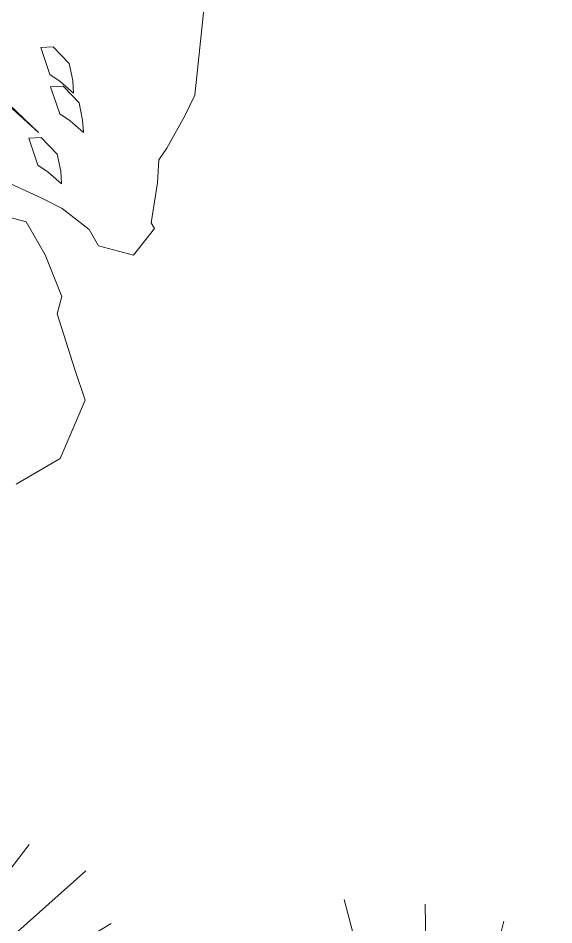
# Model space of a CAD drawing. Header units: metres. Extents: x 12093 to 20303, y 514 to 1412.
# Drawn here: x 19779.56 to 19780.728, y 682.249 to 684.229 of the extents above; entities that cross this region are included whole.
import ezdxf

# ---------------------------------------------------------------- set-up
doc = ezdxf.new("R2010")
doc.units = ezdxf.units.M
doc.layers.get('0').update_dxf_attribs({"lineweight": 13})
for name, color, linetype, lineweight in [('AMBI-GRASS', 104, 'Continuous', 20), ('ARBOLES', 52, 'Continuous', 13), ('grass', 64, 'Continuous', 13)]:
    doc.layers.add(name, color=color, linetype=linetype, lineweight=lineweight)

# ---------------------------------------------------------------- blocks, each defined once
blk = doc.blocks.new('ghgfghgh')
at = {"layer": 'ARBOLES', "lineweight": 20}
for p, q in [((20002.7683, 663.6245), (20002.6373, 663.7439)), ((20002.7282, 663.6634), (20002.7683, 663.6245))]:
    blk.add_line(p, q, dxfattribs=at)
at = {"layer": 'grass'}
for p, q in [((20002.996, 663.7942), (20002.9836, 663.6761)), ((20002.7716, 663.7416), (20002.7888, 663.7427)), ((20002.7842, 663.7046), (20002.7716, 663.7416)), ((20002.7888, 663.7427), (20002.8108, 663.7199)), ((20002.8108, 663.7199), (20002.8156, 663.6961)), ((20002.7985, 663.6951), (20002.7842, 663.7046)), ((20002.7852, 663.6874), (20002.8023, 663.6884)), ((20002.7977, 663.6503), (20002.7852, 663.6874)), ((20002.8167, 663.679), (20002.7985, 663.6951)), ((20002.8023, 663.6884), (20002.8243, 663.6657)), ((20002.8156, 663.6961), (20002.8167, 663.679)), ((20002.9836, 663.6761), (20002.9696, 663.6478)), ((20002.8243, 663.6657), (20002.8292, 663.6419)), ((20002.7406, 663.6498), (20002.7416, 663.6504)), ((20002.8121, 663.6409), (20002.7977, 663.6503)), ((20002.9696, 663.6478), (20002.9449, 663.6033)), ((20002.7476, 663.6434), (20002.7483, 663.6439)), ((20002.7546, 663.637), (20002.7551, 663.6373)), ((20002.8302, 663.6248), (20002.8121, 663.6409)), ((20002.8292, 663.6419), (20002.8302, 663.6248)), ((20002.7616, 663.6307), (20002.7618, 663.6308)), ((20002.755, 663.6168), (20002.7722, 663.6178)), ((20002.7676, 663.5797), (20002.755, 663.6168)), ((20002.7722, 663.6178), (20002.7942, 663.5951)), ((20002.9449, 663.6033), (20002.9341, 663.587)), ((20002.7942, 663.5951), (20002.7991, 663.5713)), ((20002.9341, 663.587), (20002.9321, 663.5556)), ((20002.7819, 663.5703), (20002.7676, 663.5797)), ((20002.7729, 663.5343), (20002.7045, 663.5654)), ((20002.8001, 663.5542), (20002.7819, 663.5703)), ((20002.7991, 663.5713), (20002.8001, 663.5542)), ((20002.9321, 663.5556), (20002.9237, 663.5003)), ((20002.8012, 663.5203), (20002.7729, 663.5343)), ((20002.7156, 663.5113), (20002.7514, 663.5017)), ((20002.8381, 663.4912), (20002.8012, 663.5203)), ((20002.7514, 663.5017), (20002.7776, 663.4563)), ((20002.9237, 663.5003), (20002.928, 663.4927)), ((20002.8512, 663.4685), (20002.8381, 663.4912)), ((20002.928, 663.4927), (20002.899, 663.4557)), ((20002.899, 663.4557), (20002.8512, 663.4685)), ((20002.7776, 663.4563), (20002.8006, 663.399)), ((20002.8006, 663.399), (20002.7974, 663.387)), ((20002.7974, 663.387), (20002.7942, 663.3751)), ((20002.7942, 663.3751), (20002.8184, 663.2983)), ((20002.8184, 663.2983), (20002.8327, 663.2561)), ((20002.8327, 663.2561), (20002.7984, 663.1758)), ((20002.7984, 663.1758), (20002.7378, 663.1408))]:
    blk.add_line(p, q, dxfattribs=at)
blk = doc.blocks.new('Arbust11')
for p, q in [((0.0378, 0.4871), (-0.0937, 0.9403)), ((0.0408, 0.5449), (0.1405, 0.941)), ((0.0408, 0.4825), (0.0377, 0.9348)), ((-0.1618, 0.888), (0.0377, 0.4856)), ((0.0439, 0.4856), (0.3088, 0.8724)), ((0.0595, 0.5199), (0.1997, 0.8474)), ((0.0377, 0.4856), (-0.274, 0.8225)), ((-0.0621, 0.5573), (-0.3332, 0.7944)), ((0.0439, 0.4794), (0.3805, 0.7788)), ((-0.3488, 0.7476), (0.0408, 0.4856)), ((0.0283, 0.4856), (-0.3738, 0.7039)), ((0.047, 0.4794), (0.4366, 0.6759)), ((0.0314, 0.4856), (-0.4049, 0.6104)), ((-0.433, 0.5262), (0.0439, 0.4825)), ((0.0533, 0.4887), (0.474, 0.5137)), ((0.0439, 0.4825), (-0.4267, 0.4669)), ((-0.0527, 0.4794), (-0.4267, 0.3952)), ((0.0408, 0.4762), (-0.3893, 0.2673)), ((0.047, 0.4856), (0.499, 0.4263)), ((0.0501, 0.4794), (0.2901, 0.0832)), ((0.0564, 0.4762), (0.3649, 0.1425)), ((0.072, 0.4762), (0.4647, 0.3484)), ((0.0408, 0.47), (-0.3364, 0.2174)), ((0.0408, 0.4731), (-0.274, 0.1581)), ((0.0377, 0.4669), (-0.2117, 0.0988)), ((0.0501, 0.4638), (-0.0215, 0.0146)), ((0.0501, 0.4731), (0.4304, 0.2454)), ((0.0533, 0.47), (0.1935, 0.0177)), ((0.0501, 0.4544), (-0.1088, 0.0209)), ((0.0533, 0.4451), (0.0907, 0.0271))]:
    blk.add_line(p, q)

msp = doc.modelspace()

# ---------------------------------------------------------------- block references
at = {"layer": 'AMBI-GRASS', "ltscale": 0.05, "xscale": 1.499999999998325, "yscale": 1.499999999998325, "zscale": 1.499999999998325, "rotation": 49.16166176348414}
for p in [(19779.7018, 681.3829), (19780.9582, 681.0985)]:
    msp.add_blockref('Arbust11', p, dxfattribs=at)
at = {"layer": 'Defpoints', "lineweight": 20, "xscale": 1.586003757394792, "yscale": 1.586003757394792, "zscale": 1.586003757394792}
msp.add_blockref('ghgfghgh', (-11944.862, -368.532), dxfattribs=at)

doc.saveas('drawing.dxf')
